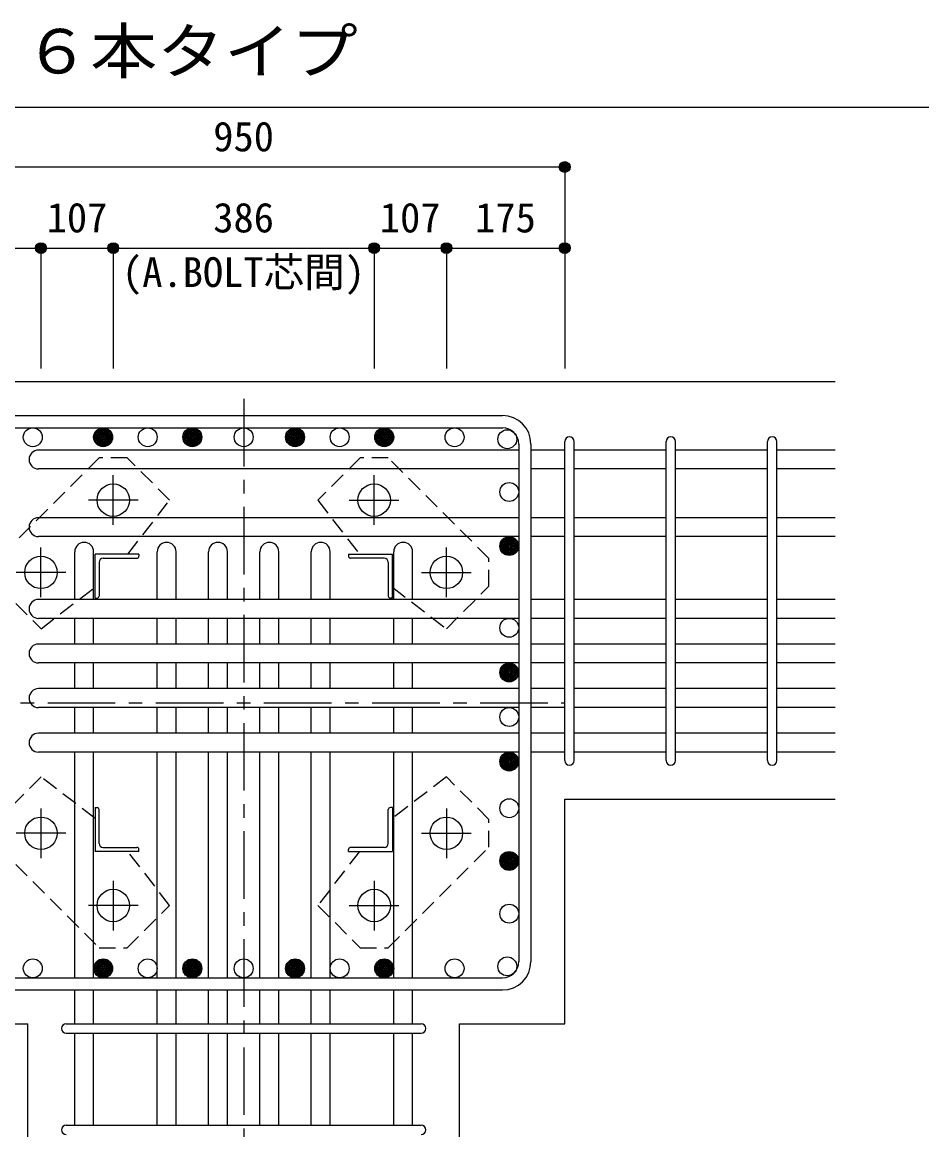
# Model space of a CAD drawing. Units: millimetres at full size, sheet at 1:20. Extents: x -3982 to 3969, y -2797 to 2801.
# Drawn here: x 41 to 1372, y -1662 to -22 of the extents above; entities that cross this region are included whole.
import ezdxf
from ezdxf.enums import TextEntityAlignment as Align

# ---------------------------------------------------------------- set-up
doc = ezdxf.new("R2010")
doc.units = ezdxf.units.MM
doc.header["$LTSCALE"] = 20
doc.header["$PDMODE"] = 32
doc.header["$PDSIZE"] = 10
doc.linetypes.add('CHAIN1', pattern=[8, 5, -1, 1, -1])
doc.linetypes.add('DASHED1', pattern=[1.8, 1.2, -0.6])
for name, color, linetype in [('6-1_躯体線', 2, 'Continuous'), ('6-2_A.Bolt_', 4, 'Continuous'), ('6-3_柱型主筋', 4, 'Continuous'), ('6-4_フープ', 7, 'Continuous'), ('6-5_梁主筋', 7, 'Continuous'), ('6-6_S.T.P.', 7, 'Continuous'), ('6-7_文字', 7, 'Continuous'), ('6-9_プレート', 4, 'DASHED1'), ('6-D_寸法', 4, 'Continuous'), ('F-0_枠', 6, 'Continuous')]:
    doc.layers.add(name, color=color, linetype=linetype)
doc.styles.add('ＭＳ ゴシック', font='')
doc.styles.get('ＭＳ ゴシック').set_extended_font_data('MS Gothic')

msp = doc.modelspace()

# ---------------------------------------------------------------- linework, layer by layer
at = {"layer": '6-1_躯体線'}
for p, q in [((1243.29, -554.67), (-106.71, -554.67)), ((843.29, -1172.17), (1243.29, -1172.17)), ((843.29, -1504.67), (843.29, -1172.17)), ((-106.71, -1504.67), (48.79, -1504.67)), ((48.79, -1904.67), (48.79, -1504.67)), ((687.79, -1904.67), (687.79, -1504.67)), ((687.79, -1504.67), (843.29, -1504.67))]:
    msp.add_line(p, q, dxfattribs=at)
at = {"layer": '6-2_A.Bolt_', "linetype": 'CHAIN1'}
for p, q in [((175.29, -766.37), (175.29, -692.87)), ((561.29, -766.37), (561.29, -692.87)), ((211.99, -729.67), (138.49, -729.67)), ((524.59, -729.67), (598.09, -729.67)), ((68.29, -873.37), (68.29, -799.87)), ((668.29, -873.37), (668.29, -799.87)), ((104.99, -836.67), (31.49, -836.67)), ((631.59, -836.67), (705.09, -836.67)), ((68.29, -1185.97), (68.29, -1259.47)), ((668.29, -1185.97), (668.29, -1259.47)), ((104.99, -1222.67), (31.49, -1222.67)), ((631.59, -1222.67), (705.09, -1222.67)), ((175.29, -1292.97), (175.29, -1366.47)), ((561.29, -1292.97), (561.29, -1366.47)), ((211.99, -1329.67), (138.49, -1329.67)), ((524.59, -1329.67), (598.09, -1329.67))]:
    msp.add_line(p, q, dxfattribs=at)
at = {"layer": '6-2_A.Bolt_'}
for p, q in [((148.29, -874.67), (148.29, -809.67)), ((213.29, -809.67), (148.29, -809.67)), ((160.29, -815.67), (210.29, -815.67)), ((213.29, -809.67), (213.29, -812.67)), ((523.29, -809.67), (523.29, -812.67)), ((523.29, -809.67), (588.29, -809.67)), ((576.29, -815.67), (526.29, -815.67)), ((588.29, -874.67), (588.29, -809.67)), ((154.29, -821.67), (154.29, -871.67)), ((582.29, -821.67), (582.29, -871.67)), ((148.29, -874.67), (151.29, -874.67)), ((588.29, -874.67), (585.29, -874.67)), ((148.29, -1184.67), (151.29, -1184.67)), ((148.29, -1184.67), (148.29, -1249.67)), ((154.29, -1237.67), (154.29, -1187.67)), ((582.29, -1237.67), (582.29, -1187.67)), ((588.29, -1184.67), (585.29, -1184.67)), ((588.29, -1184.67), (588.29, -1249.67)), ((160.29, -1243.67), (210.29, -1243.67)), ((576.29, -1243.67), (526.29, -1243.67)), ((213.29, -1249.67), (148.29, -1249.67)), ((213.29, -1249.67), (213.29, -1246.67)), ((523.29, -1249.67), (523.29, -1246.67)), ((523.29, -1249.67), (588.29, -1249.67))]:
    msp.add_line(p, q, dxfattribs=at)
at = {"layer": '6-2_A.Bolt_', "color": 3}
for centre in [(175.29, -729.67), (561.29, -729.67), (68.29, -836.67), (668.29, -836.67), (68.29, -1222.67), (668.29, -1222.67), (175.29, -1329.67), (561.29, -1329.67)]:
    msp.add_circle(centre, 24, dxfattribs=at)
at = {"layer": '6-2_A.Bolt_'}
for centre, radius, start, end in [((160.29, -821.67), 6, 90, 180), ((210.29, -812.67), 3, 270, 0), ((526.29, -812.67), 3, 180, 270), ((576.29, -821.67), 6, 0, 90), ((151.29, -871.67), 3, 270, 0), ((585.29, -871.67), 3, 180, 270), ((151.29, -1187.67), 3, 0, 90), ((585.29, -1187.67), 3, 90, 180), ((160.29, -1237.67), 6, 180, 270), ((210.29, -1246.67), 3, 0, 90), ((526.29, -1246.67), 3, 90, 180), ((576.29, -1237.67), 6, 270, 0)]:
    msp.add_arc(centre, radius, start, end, dxfattribs=at)
at = {"layer": '6-3_柱型主筋', "color": 3}
for centre in [(56.23, -636.67), (160.29, -636.67), (226.29, -636.67), (292.29, -636.67), (368.29, -636.67), (444.29, -636.67), (510.29, -636.67), (576.29, -636.67), (680.35, -636.67), (758.36, -639.6), (761.29, -717.62), (761.29, -797.67), (761.29, -918.67), (761.29, -984.67), (761.29, -1050.67), (761.29, -1116.67), (761.29, -1185.7), (761.29, -1263.71), (761.29, -1341.73), (56.23, -1422.67), (160.29, -1422.67), (226.29, -1422.67), (292.29, -1422.67), (368.29, -1422.67), (444.29, -1422.67), (510.29, -1422.67), (576.29, -1422.67), (680.35, -1422.67), (758.36, -1419.74)]:
    msp.add_circle(centre, 14, dxfattribs=at)
at = {"layer": '6-3_柱型主筋'}
for centre, radius in [((160.29, -636.67), 14), ((292.29, -636.67), 14), ((444.29, -636.67), 14), ((576.29, -636.67), 14), ((160.29, -636.67), 12.6), ((160.29, -636.67), 11.2), ((160.29, -636.67), 9.8), ((160.29, -636.67), 8.4), ((160.29, -636.67), 7), ((160.29, -636.67), 5.6), ((160.29, -636.67), 4.2), ((160.29, -636.67), 2.8), ((160.29, -636.67), 1.4), ((292.29, -636.67), 12.6), ((292.29, -636.67), 11.2), ((292.29, -636.67), 9.8), ((292.29, -636.67), 8.4), ((292.29, -636.67), 7), ((292.29, -636.67), 5.6), ((292.29, -636.67), 4.2), ((292.29, -636.67), 2.8), ((292.29, -636.67), 1.4), ((444.29, -636.67), 12.6), ((444.29, -636.67), 11.2), ((444.29, -636.67), 9.8), ((444.29, -636.67), 8.4), ((444.29, -636.67), 7), ((444.29, -636.67), 5.6), ((444.29, -636.67), 4.2), ((444.29, -636.67), 2.8), ((444.29, -636.67), 1.4), ((576.29, -636.67), 12.6), ((576.29, -636.67), 11.2), ((576.29, -636.67), 9.8), ((576.29, -636.67), 8.4), ((576.29, -636.67), 7), ((576.29, -636.67), 5.6), ((576.29, -636.67), 4.2), ((576.29, -636.67), 2.8), ((576.29, -636.67), 1.4), ((761.29, -797.67), 14), ((761.29, -797.67), 12.6), ((761.29, -797.67), 11.2), ((761.29, -797.67), 9.8), ((761.29, -797.67), 8.4), ((761.29, -797.67), 7), ((761.29, -797.67), 5.6), ((761.29, -797.67), 4.2), ((761.29, -797.67), 2.8), ((761.29, -797.67), 1.4), ((761.29, -984.67), 14), ((761.29, -984.67), 12.6), ((761.29, -984.67), 11.2), ((761.29, -984.67), 9.8), ((761.29, -984.67), 8.4), ((761.29, -984.67), 7), ((761.29, -984.67), 5.6), ((761.29, -984.67), 4.2), ((761.29, -984.67), 2.8), ((761.29, -984.67), 1.4), ((761.29, -1116.67), 14), ((761.29, -1116.67), 12.6), ((761.29, -1116.67), 11.2), ((761.29, -1116.67), 9.8), ((761.29, -1116.67), 8.4), ((761.29, -1116.67), 7), ((761.29, -1116.67), 5.6), ((761.29, -1116.67), 4.2), ((761.29, -1116.67), 2.8), ((761.29, -1116.67), 1.4), ((761.29, -1263.71), 14), ((761.29, -1263.71), 12.6), ((761.29, -1263.71), 11.2), ((761.29, -1263.71), 9.8), ((761.29, -1263.71), 8.4), ((761.29, -1263.71), 7), ((761.29, -1263.71), 5.6), ((761.29, -1263.71), 4.2), ((761.29, -1263.71), 2.8), ((761.29, -1263.71), 1.4), ((160.29, -1422.67), 14), ((292.29, -1422.67), 14), ((444.29, -1422.67), 14), ((576.29, -1422.67), 14), ((160.29, -1422.67), 12.6), ((160.29, -1422.67), 11.2), ((160.29, -1422.67), 9.8), ((160.29, -1422.67), 8.4), ((160.29, -1422.67), 7), ((160.29, -1422.67), 5.6), ((160.29, -1422.67), 4.2), ((160.29, -1422.67), 2.8), ((160.29, -1422.67), 1.4), ((292.29, -1422.67), 12.6), ((292.29, -1422.67), 11.2), ((292.29, -1422.67), 9.8), ((292.29, -1422.67), 8.4), ((292.29, -1422.67), 7), ((292.29, -1422.67), 5.6), ((292.29, -1422.67), 4.2), ((292.29, -1422.67), 2.8), ((292.29, -1422.67), 1.4), ((444.29, -1422.67), 12.6), ((444.29, -1422.67), 11.2), ((444.29, -1422.67), 9.8), ((444.29, -1422.67), 8.4), ((444.29, -1422.67), 7), ((444.29, -1422.67), 5.6), ((444.29, -1422.67), 4.2), ((444.29, -1422.67), 2.8), ((444.29, -1422.67), 1.4), ((576.29, -1422.67), 12.6), ((576.29, -1422.67), 11.2), ((576.29, -1422.67), 9.8), ((576.29, -1422.67), 8.4), ((576.29, -1422.67), 7), ((576.29, -1422.67), 5.6), ((576.29, -1422.67), 4.2), ((576.29, -1422.67), 2.8), ((576.29, -1422.67), 1.4)]:
    msp.add_circle(centre, radius, dxfattribs=at)
at = {"layer": '6-4_フープ'}
for p, q in [((-14.71, -604.67), (751.29, -604.67)), ((-14.71, -622.67), (751.29, -622.67)), ((775.29, -646.67), (775.29, -1412.67)), ((793.29, -646.67), (793.29, -1412.67)), ((-14.71, -1436.67), (751.29, -1436.67)), ((-14.71, -1454.67), (751.29, -1454.67))]:
    msp.add_line(p, q, dxfattribs=at)
for centre, radius, start, end in [((751.29, -646.67), 42, 0, 90), ((751.29, -646.67), 24, 0, 90), ((751.29, -1412.67), 42, 270, 0), ((751.29, -1412.67), 24, 270, 0)]:
    msp.add_arc(centre, radius, start, end, dxfattribs=at)
at = {"layer": '6-5_梁主筋'}
for p, q in [((775.29, -655.6), (64.79, -655.6)), ((843.29, -655.6), (793.29, -655.6)), ((993.29, -655.6), (857.29, -655.6)), ((1143.29, -655.6), (1007.29, -655.6)), ((1243.29, -655.6), (1157.29, -655.6)), ((775.29, -683.6), (64.79, -683.6)), ((843.29, -683.6), (793.29, -683.6)), ((993.29, -683.6), (857.29, -683.6)), ((1143.29, -683.6), (1007.29, -683.6)), ((1243.29, -683.6), (1157.29, -683.6)), ((775.29, -755.67), (64.79, -755.67)), ((843.29, -755.67), (793.29, -755.67)), ((993.29, -755.67), (857.29, -755.67)), ((1143.29, -755.67), (1007.29, -755.67)), ((1243.29, -755.67), (1157.29, -755.67)), ((775.29, -783.67), (64.79, -783.67)), ((843.29, -783.67), (793.29, -783.67)), ((993.29, -783.67), (857.29, -783.67)), ((1143.29, -783.67), (1007.29, -783.67)), ((1243.29, -783.67), (1157.29, -783.67)), ((118.29, -876.67), (118.29, -806.17)), ((146.29, -876.67), (146.29, -806.17)), ((240.29, -876.67), (240.29, -806.17)), ((268.29, -876.67), (268.29, -806.17)), ((316.29, -876.67), (316.29, -806.17)), ((344.29, -876.67), (344.29, -806.17)), ((392.29, -876.67), (392.29, -806.17)), ((420.29, -876.67), (420.29, -806.17)), ((468.29, -876.67), (468.29, -806.17)), ((496.29, -876.67), (496.29, -806.17)), ((590.29, -876.67), (590.29, -806.17)), ((618.29, -876.67), (618.29, -806.17)), ((775.29, -876.67), (64.79, -876.67)), ((843.29, -876.67), (793.29, -876.67)), ((993.29, -876.67), (857.29, -876.67)), ((1143.29, -876.67), (1007.29, -876.67)), ((1243.29, -876.67), (1157.29, -876.67)), ((775.29, -904.67), (64.79, -904.67)), ((118.29, -942.67), (118.29, -904.67)), ((146.29, -942.67), (146.29, -904.67)), ((240.29, -942.67), (240.29, -904.67)), ((268.29, -942.67), (268.29, -904.67)), ((316.29, -942.67), (316.29, -904.67)), ((344.29, -942.67), (344.29, -904.67)), ((392.29, -942.67), (392.29, -904.67)), ((420.29, -942.67), (420.29, -904.67)), ((468.29, -942.67), (468.29, -904.67)), ((496.29, -942.67), (496.29, -904.67)), ((590.29, -942.67), (590.29, -904.67)), ((618.29, -942.67), (618.29, -904.67)), ((843.29, -904.67), (793.29, -904.67)), ((993.29, -904.67), (857.29, -904.67)), ((1143.29, -904.67), (1007.29, -904.67)), ((1243.29, -904.67), (1157.29, -904.67)), ((775.29, -942.67), (64.79, -942.67)), ((843.29, -942.67), (793.29, -942.67)), ((993.29, -942.67), (857.29, -942.67)), ((1143.29, -942.67), (1007.29, -942.67)), ((1243.29, -942.67), (1157.29, -942.67)), ((775.29, -970.67), (64.79, -970.67)), ((118.29, -1008.67), (118.29, -970.67)), ((146.29, -1008.67), (146.29, -970.67)), ((240.29, -1008.67), (240.29, -970.67)), ((268.29, -1008.67), (268.29, -970.67)), ((316.29, -1008.67), (316.29, -970.67)), ((344.29, -1008.67), (344.29, -970.67)), ((392.29, -1008.67), (392.29, -970.67)), ((420.29, -1008.67), (420.29, -970.67)), ((468.29, -1008.67), (468.29, -970.67)), ((496.29, -1008.67), (496.29, -970.67)), ((590.29, -1008.67), (590.29, -970.67)), ((618.29, -1008.67), (618.29, -970.67)), ((843.29, -970.67), (793.29, -970.67)), ((993.29, -970.67), (857.29, -970.67)), ((1143.29, -970.67), (1007.29, -970.67)), ((1243.29, -970.67), (1157.29, -970.67)), ((775.29, -1008.67), (64.79, -1008.67)), ((843.29, -1008.67), (793.29, -1008.67)), ((993.29, -1008.67), (857.29, -1008.67)), ((1143.29, -1008.67), (1007.29, -1008.67)), ((1243.29, -1008.67), (1157.29, -1008.67)), ((775.29, -1036.67), (64.79, -1036.67)), ((118.29, -1074.67), (118.29, -1036.67)), ((146.29, -1074.67), (146.29, -1036.67)), ((240.29, -1074.67), (240.29, -1036.67)), ((268.29, -1074.67), (268.29, -1036.67)), ((316.29, -1074.67), (316.29, -1036.67)), ((344.29, -1074.67), (344.29, -1036.67)), ((392.29, -1074.67), (392.29, -1036.67)), ((420.29, -1074.67), (420.29, -1036.67)), ((468.29, -1074.67), (468.29, -1036.67)), ((496.29, -1074.67), (496.29, -1036.67)), ((590.29, -1074.67), (590.29, -1036.67)), ((618.29, -1074.67), (618.29, -1036.67)), ((843.29, -1036.67), (793.29, -1036.67)), ((993.29, -1036.67), (857.29, -1036.67)), ((1143.29, -1036.67), (1007.29, -1036.67)), ((1243.29, -1036.67), (1157.29, -1036.67)), ((775.29, -1074.67), (64.79, -1074.67)), ((843.29, -1074.67), (793.29, -1074.67)), ((993.29, -1074.67), (857.29, -1074.67)), ((1143.29, -1074.67), (1007.29, -1074.67)), ((1243.29, -1074.67), (1157.29, -1074.67)), ((775.29, -1102.67), (64.79, -1102.67)), ((118.29, -1436.67), (118.29, -1102.67)), ((146.29, -1436.67), (146.29, -1102.67)), ((240.29, -1436.67), (240.29, -1102.67)), ((268.29, -1436.67), (268.29, -1102.67)), ((316.29, -1436.67), (316.29, -1102.67)), ((344.29, -1436.67), (344.29, -1102.67)), ((392.29, -1436.67), (392.29, -1102.67)), ((420.29, -1436.67), (420.29, -1102.67)), ((468.29, -1436.67), (468.29, -1102.67)), ((496.29, -1436.67), (496.29, -1102.67)), ((590.29, -1436.67), (590.29, -1102.67)), ((618.29, -1436.67), (618.29, -1102.67)), ((843.29, -1102.67), (793.29, -1102.67)), ((993.29, -1102.67), (857.29, -1102.67)), ((1143.29, -1102.67), (1007.29, -1102.67)), ((1243.29, -1102.67), (1157.29, -1102.67)), ((118.29, -1504.67), (118.29, -1454.67)), ((146.29, -1504.67), (146.29, -1454.67)), ((240.29, -1504.67), (240.29, -1454.67)), ((268.29, -1504.67), (268.29, -1454.67)), ((316.29, -1504.67), (316.29, -1454.67)), ((344.29, -1504.67), (344.29, -1454.67)), ((392.29, -1504.67), (392.29, -1454.67)), ((420.29, -1504.67), (420.29, -1454.67)), ((468.29, -1504.67), (468.29, -1454.67)), ((496.29, -1504.67), (496.29, -1454.67)), ((590.29, -1504.67), (590.29, -1454.67)), ((618.29, -1504.67), (618.29, -1454.67)), ((118.29, -1654.67), (118.29, -1518.67)), ((146.29, -1654.67), (146.29, -1518.67)), ((240.29, -1654.67), (240.29, -1518.67)), ((268.29, -1654.67), (268.29, -1518.67)), ((316.29, -1654.67), (316.29, -1518.67)), ((344.29, -1654.67), (344.29, -1518.67)), ((392.29, -1654.67), (392.29, -1518.67)), ((420.29, -1654.67), (420.29, -1518.67)), ((468.29, -1654.67), (468.29, -1518.67)), ((496.29, -1654.67), (496.29, -1518.67)), ((590.29, -1654.67), (590.29, -1518.67)), ((618.29, -1654.67), (618.29, -1518.67))]:
    msp.add_line(p, q, dxfattribs=at)
for centre, start, end in [((64.79, -669.6), 90, 270), ((64.79, -769.67), 90, 270), ((132.29, -806.17), 0, 180), ((254.29, -806.17), 0, 180), ((330.29, -806.17), 0, 180), ((406.29, -806.17), 0, 180), ((482.29, -806.17), 0, 180), ((604.29, -806.17), 0, 180), ((64.79, -890.67), 90, 270), ((64.79, -956.67), 90, 270), ((64.79, -1022.67), 90, 270), ((64.79, -1088.67), 90, 270)]:
    msp.add_arc(centre, 14, start, end, dxfattribs=at)
at = {"layer": '6-6_S.T.P.'}
for p, q in [((843.29, -1115.17), (843.29, -643.1)), ((857.29, -1115.17), (857.29, -643.1)), ((993.29, -1115.17), (993.29, -643.1)), ((1007.29, -1115.17), (1007.29, -643.1)), ((1143.29, -1115.17), (1143.29, -643.1)), ((1157.29, -1115.17), (1157.29, -643.1)), ((105.79, -1504.67), (630.79, -1504.67)), ((105.79, -1518.67), (630.79, -1518.67)), ((105.79, -1654.67), (630.79, -1654.67))]:
    msp.add_line(p, q, dxfattribs=at)
for centre, start, end in [((850.29, -643.1), 0, 180), ((850.29, -643.1), 0, 180), ((850.29, -643.1), 0, 180), ((850.29, -643.1), 0, 180), ((1000.29, -643.1), 0, 180), ((1150.29, -643.1), 0, 180), ((850.29, -1115.17), 180, 0), ((850.29, -1115.17), 180, 0), ((850.29, -1115.17), 180, 0), ((850.29, -1115.17), 180, 0), ((1000.29, -1115.17), 180, 0), ((1150.29, -1115.17), 180, 0), ((105.79, -1511.67), 90, 270), ((105.79, -1511.67), 90, 270), ((105.79, -1511.67), 90, 270), ((105.79, -1511.67), 90, 270), ((630.79, -1511.67), 270, 90), ((630.79, -1511.67), 270, 90), ((630.79, -1511.67), 270, 90), ((630.79, -1511.67), 270, 90), ((105.79, -1661.67), 90, 270), ((630.79, -1661.67), 270, 90)]:
    msp.add_arc(centre, 7, start, end, dxfattribs=at)
at = {"layer": '6-9_プレート'}
for p, q in [((195.69, -666.87), (154.69, -666.87)), ((258.59, -729.77), (195.69, -666.87)), ((197.11, -809.67), (258.59, -729.77)), ((731.09, -857.07), (731.09, -816.07)), ((588.29, -858.49), (668.19, -919.97)), ((668.19, -919.97), (731.09, -857.07)), ((68.39, -1139.37), (5.49, -1202.27)), ((148.29, -1200.85), (68.39, -1139.37)), ((539.47, -1249.67), (477.99, -1329.57)), ((477.99, -1329.57), (540.89, -1392.47)), ((540.89, -1392.47), (581.89, -1392.47))]:
    msp.add_line(p, q, dxfattribs=at)
for points in [[(154.69, -666.87), (5.49, -816.07), (5.49, -857.07), (68.39, -919.97), (148.29, -858.49)], [(731.09, -816.07), (581.89, -666.87), (540.89, -666.87), (477.99, -729.77), (539.47, -809.67)], [(581.89, -1392.47), (731.09, -1243.27), (731.09, -1202.27), (668.19, -1139.37), (588.29, -1200.85)], [(5.49, -1243.27), (154.69, -1392.47), (195.69, -1392.47), (258.59, -1329.57), (197.11, -1249.67)]]:
    msp.add_lwpolyline(points, dxfattribs=at)
at = {"layer": '6-D_寸法'}
for p, q in [((-106.71, -236.65), (843.29, -236.65)), ((-106.71, -356.65), (68.29, -356.65)), ((68.29, -356.65), (68.29, -534.67)), ((68.29, -356.65), (68.29, -534.67)), ((175.29, -356.65), (175.29, -534.67)), ((175.29, -356.65), (175.29, -534.67)), ((561.29, -356.65), (561.29, -534.67)), ((561.29, -356.65), (561.29, -534.67)), ((561.29, -356.65), (668.29, -356.65)), ((668.29, -356.65), (843.29, -356.65)), ((668.29, -356.65), (668.29, -534.67)), ((668.29, -356.65), (668.29, -534.67)), ((843.29, -356.65), (843.29, -534.67)), ((843.29, -356.65), (843.29, -534.67))]:
    msp.add_line(p, q, dxfattribs=at)
at = {"layer": '6-D_寸法', "linetype": 'CHAIN1'}
for p, q in [((368.29, -579.67), (368.29, -1904.67)), ((-81.71, -1029.67), (843.29, -1029.67))]:
    msp.add_line(p, q, dxfattribs=at)
at = {"layer": '6-D_寸法'}
for points in [[(843.29, -236.65), (843.29, -356.65), (843.29, -534.67)], [(68.29, -356.65), (175.29, -356.65), (561.29, -356.65)]]:
    msp.add_lwpolyline(points, dxfattribs=at)
for centre, radius in [((843.29, -236.65), 8), ((843.29, -236.65), 7.2), ((843.29, -236.65), 6.4), ((843.29, -236.65), 5.6), ((843.29, -236.65), 4.8), ((843.29, -236.65), 4), ((843.29, -236.65), 3.2), ((843.29, -236.65), 2.4), ((843.29, -236.65), 1.6), ((843.29, -236.65), 0.8), ((68.29, -356.65), 8), ((68.29, -356.65), 7.2), ((68.29, -356.65), 6.4), ((68.29, -356.65), 5.6), ((68.29, -356.65), 4.8), ((68.29, -356.65), 4), ((68.29, -356.65), 3.2), ((68.29, -356.65), 2.4), ((68.29, -356.65), 1.6), ((68.29, -356.65), 0.8), ((175.29, -356.65), 8), ((175.29, -356.65), 7.2), ((175.29, -356.65), 6.4), ((175.29, -356.65), 5.6), ((175.29, -356.65), 4.8), ((175.29, -356.65), 4), ((175.29, -356.65), 3.2), ((175.29, -356.65), 2.4), ((175.29, -356.65), 1.6), ((175.29, -356.65), 0.8), ((561.29, -356.65), 8), ((561.29, -356.65), 7.2), ((561.29, -356.65), 6.4), ((561.29, -356.65), 5.6), ((561.29, -356.65), 4.8), ((561.29, -356.65), 4), ((561.29, -356.65), 3.2), ((561.29, -356.65), 2.4), ((561.29, -356.65), 1.6), ((561.29, -356.65), 0.8), ((668.29, -356.65), 8), ((668.29, -356.65), 7.2), ((668.29, -356.65), 6.4), ((668.29, -356.65), 5.6), ((668.29, -356.65), 4.8), ((668.29, -356.65), 4), ((668.29, -356.65), 3.2), ((668.29, -356.65), 2.4), ((668.29, -356.65), 1.6), ((668.29, -356.65), 0.8), ((843.29, -356.65), 8), ((843.29, -356.65), 7.2), ((843.29, -356.65), 6.4), ((843.29, -356.65), 5.6), ((843.29, -356.65), 4.8), ((843.29, -356.65), 4), ((843.29, -356.65), 3.2), ((843.29, -356.65), 2.4), ((843.29, -356.65), 1.6), ((843.29, -356.65), 0.8)]:
    msp.add_circle(centre, radius, dxfattribs=at)
at = {"layer": '6-D_寸法', "color": 7}
for p in [(843.29, -236.65), (68.29, -356.65), (175.29, -356.65), (561.29, -356.65), (668.29, -356.65), (843.29, -356.65)]:
    msp.add_point(p, dxfattribs=at)
at = {"layer": 'F-0_枠', "color": 2}
msp.add_line((-3981.92, -148.03), (2482.4, -148.03), dxfattribs=at)

# ---------------------------------------------------------------- texts
at = {"layer": '6-7_文字', "color": 2, "style": 'ＭＳ ゴシック', "width": 1.1}
msp.add_text('\u3000\u3000基礎梁主筋\u3000６本タイプ', height=65.98, dxfattribs=at).set_placement((-749.76, -118.03), align=Align.BOTTOM_LEFT)
at = {"layer": '6-7_文字', "color": 4, "style": 'ＭＳ ゴシック'}
msp.add_text('(A.BOLT芯間)', height=43.99, dxfattribs=at).set_placement((188.29, -427.42), align=Align.BOTTOM_LEFT)
at = {"layer": '6-D_寸法', "style": 'ＭＳ ゴシック'}
for s, p in [('950', (323.29, -226.65)), ('107', (76.79, -346.65)), ('386', (323.29, -346.65)), ('107', (569.79, -346.65)), ('175', (710.79, -346.65))]:
    msp.add_text(s, height=43.99, dxfattribs=at).set_placement(p, align=Align.BOTTOM_LEFT)

doc.saveas('drawing.dxf')
